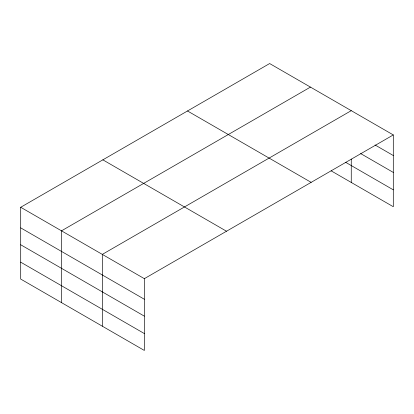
<?xml version="1.0" encoding="UTF-8"?>
<svg xmlns="http://www.w3.org/2000/svg" width="414" height="414" viewBox="0 0 414 414"><rect width="100%" height="100%" fill="white"/><g stroke="black" fill="none" stroke-linecap="round" stroke-linejoin="round"><path stroke-width="0.62" d="M393.3 134.933L269.649 63.544L20.7 207.274L20.7 279.067L144.351 350.456L144.351 278.663L393.3 134.933L393.3 206.726L331.138 170.837M310.453 87.1L61.505 230.831L61.505 302.629M351.258 110.657L102.31 254.387L102.31 326.185M375.048 144.983L393.3 155.524M360.661 153.578L393.3 172.421M345.669 162.329L393.3 189.829M187.495 110.973L311.147 182.362M102.853 159.84L226.505 231.229M20.7 207.274L144.351 278.663M20.7 227.866L144.351 299.255M20.7 244.762L144.351 316.151M20.7 262.171L144.351 333.56M351.258 159.111L351.258 182.455"/></g></svg>
